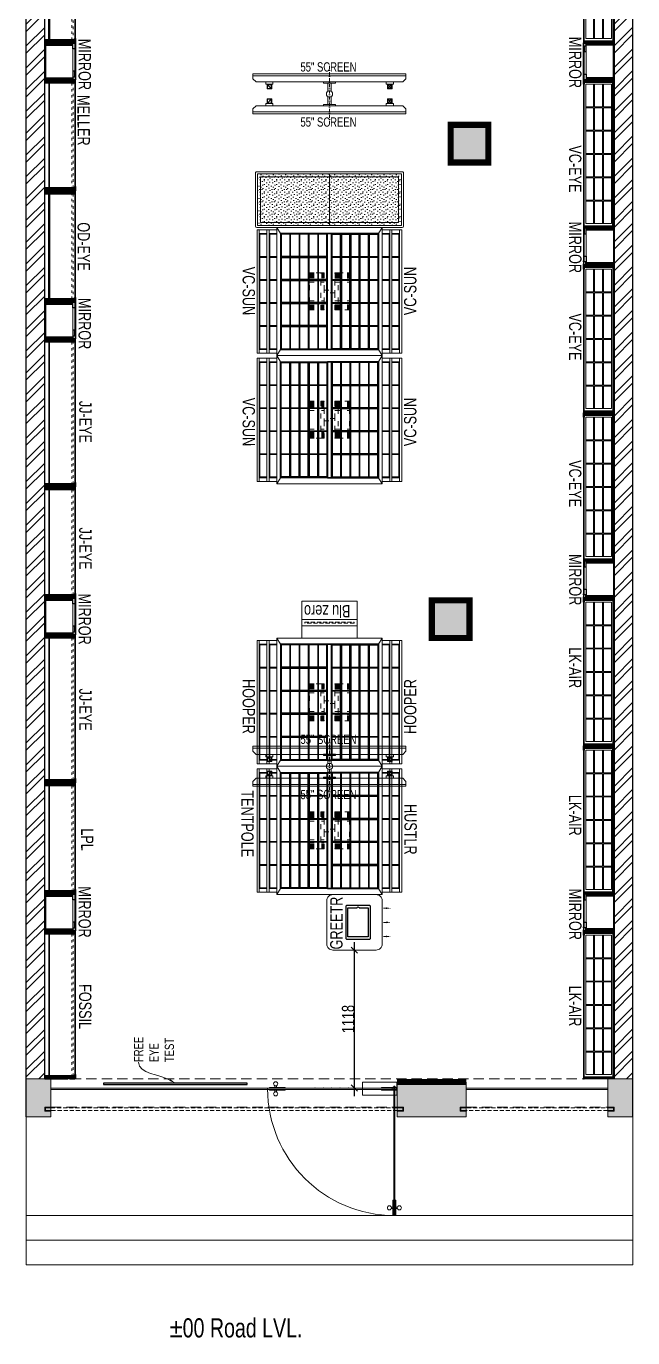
# Model space of a CAD drawing. Header units: feet. Extents: x 9789436 to 9794358, y -6779597 to -6760777.
# Drawn here: x 9789436 to 9794358, y -6779597 to -6768963 of the extents above; entities that cross this region are included whole.
import ezdxf
from ezdxf import colors
from ezdxf.entities.mleader import LeaderData, LeaderLine
from ezdxf.math import Vec2, Vec3

# ---------------------------------------------------------------- set-up
doc = ezdxf.new("R2010")
doc.units = ezdxf.units.FT
doc.header["$LTSCALE"] = 33
doc.header["$MEASUREMENT"] = 0
doc.header["$PDMODE"] = 3
doc.header["$PDSIZE"] = -1
for name, pattern in [('ACAD_ISO03W100', [30, 12, -18]), ('D10_DASHED', [0.75, 0.5, -0.25]), ('DASHDOT2', [0.5, 0.25, -0.125, 0, -0.125]), ('DOT2', [0.125, 0, -0.125]), ('HIDDEN', [9.525, 6.35, -3.175]), ('HIDDEN2', [4.7625, 3.175, -1.5875]), ('HIDDENX2', [0.75, 0.5, -0.25])]:
    doc.linetypes.add(name, pattern=pattern)
for name, color, linetype, lineweight in [('A-COL', 243, 'Continuous', 9), ('A-Glazing', 4, 'Continuous', 20), ('A-shutter', 8, 'Continuous', 18), ('beam', 90, 'Continuous', 9), ('column hatch', 5, 'Continuous', 0), ('Glazing', 141, 'Continuous', 15), ('LENS-DIM', 252, 'Continuous', 5), ('LENS-FURNITURE', 13, 'Continuous', 9), ('LENS-HATCH', 251, 'Continuous', 5), ('LENS-TEXT', 31, 'Continuous', 5), ('LENS_TEXT', 31, 'Continuous', 5), ('LK-EQPMT', 3, 'Continuous', 18), ('LK-FF&E FLOOR', 1, 'Continuous', 9), ('LK-FF&E WALL', 1, 'Continuous', 9), ('LK-IT', 3, 'Continuous', 18), ('LK-MIRROR', 133, 'Continuous', 13), ('LN-ELEVATION-1', 81, 'Continuous', 25), ('LN-ELEVATION-2', 103, 'Continuous', 20), ('LN-ELEVATION-3', 125, 'Continuous', 18), ('LN-ELEVATION-4', 145, 'Continuous', 13), ('LN-ELEVATION-5', 167, 'Continuous', 5), ('LN-HATCH', 251, 'Continuous', 0), ('PLANO-TXT', 252, 'Continuous', 5), ('rolling shutter', 1, 'Continuous', 5), ('services', 220, 'Continuous', 0), ('TEXT', 1, 'Continuous', 0)]:
    doc.layers.add(name, color=color, linetype=linetype, lineweight=lineweight)
doc.layers.add('A-WALL', color=1, linetype='Continuous')
doc.layers.add('S-DIM', color=7, linetype='Continuous')
doc.styles.add('LK TXT', font='GILC____.TTF', dxfattribs={"height": 100})
doc.styles.get("Standard").update_dxf_attribs({"font": 'GILC____.TTF'})
doc.dimstyles.new('100MM', dxfattribs={"dimtxt": 100, "dimasz": 50, "dimexe": 65, "dimexo": 65, "dimtad": 1, "dimdec": 0, "dimtxsty": 'Standard', "dimblk": 'OBLIQUE', "dimcen": 2.5, "dimdle": 65, "dimclrd": 256, "dimclre": 256, "dimclrt": 1, "dimadec": 0, "dimazin": 0, "dimtfac": 1, "dimtdec": 0, "dimtmove": 1, "dimatfit": 3, "dimfxl": 1, "dimlwd": -1, "dimlwe": -1, "dimarcsym": 0})
pattern_1 = [(45, (7858054.0837, 3504049.203), (-4.4901280605, 4.4901280605), [])]
pattern_2 = [(45, (4208834.247, 1706614.74), (-4.4901280605, 4.4901280605), [])]
pattern_3 = [(45, (4209134.247, 1706614.74), (-4.4901280605, 4.4901280605), [])]

# ---------------------------------------------------------------- blocks, each defined once
blk = doc.blocks.new('2 seater bench')
at = {"layer": 'LENS-HATCH', "lineweight": 0}
h = blk.add_hatch(dxfattribs=at)
h.set_pattern_fill('STIP1', color=177, scale=100, angle=270, pattern_type=2)
h.set_pattern_definition([(270, (6617251.08, -170421.61), (100, -2e-13), [0, -100]), (270, (6617235.08, -170433.61), (100, -2e-13), [0, -100]), (270, (6617211.08, -170428.61), (100, -2e-13), [0, -100]), (270, (6617188.08, -170463.61), (100, -2e-13), [0, -100]), (270, (6617224.08, -170460.61), (100, -2e-13), [0, -100]), (270, (6617248.08, -170487.61), (100, -2e-13), [0, -100]), (270, (6617255.08, -170452.61), (100, -2e-13), [0, -100]), (270, (6617214.08, -170494.61), (100, -2e-13), [0, -100]), (270, (6617182.08, -170489.61), (100, -2e-13), [0, -100]), (270, (6617167.08, -170415.61), (100, -2e-13), [0, -100]), (270, (6617187.08, -170433.61), (100, -2e-13), [0, -100]), (270, (6617168.08, -170447.61), (100, -2e-13), [0, -100]), (270, (6617232.08, -170508.61), (100, -2e-13), [0, -100]), (270, (6617207.08, -170476.61), (100, -2e-13), [0, -100]), (270, (6617240.08, -170468.61), (100, -2e-13), [0, -100]), (270, (6617231.08, -170485.61), (100, -2e-13), [0, -100]), (270, (6617204.08, -170449.61), (100, -2e-13), [0, -100]), (270, (6617258.08, -170477.61), (100, -2e-13), [0, -100]), (270, (6617199.08, -170508.61), (100, -2e-13), [0, -100]), (270, (6617169.08, -170505.61), (100, -2e-13), [0, -100])])
h.paths.add_polyline_path([(585, 210), (0, 210), (0, -210), (585, -210)])
h.paths.add_polyline_path([(0, 245), (0, -210)])
h.paths.add_polyline_path([(-585, 210), (0, 210), (0, -210), (-585, -210)])
at = {"layer": 'LN-ELEVATION-2', "ltscale": 0.5}
for points in [[(-585, 210), (0, 210), (0, -210), (-585, -210)], [(585, 210), (0, 210), (0, -210), (585, -210)]]:
    blk.add_lwpolyline(points, close=True, dxfattribs=at)
at = {"layer": 'LN-ELEVATION-5', "ltscale": 0.5}
blk.add_lwpolyline([(590, 225), (-590, 225, 0.414214), (-600, 215), (-600, -215, 0.414214), (-590, -225), (590, -225, 0.414214), (600, -215), (600, 215, 0.414214)], format="xyb", close=True, dxfattribs=at)
blk.add_lwpolyline([(585, 210), (-585, 210), (-585, -210), (585, -210)], close=True, dxfattribs=at)
at = {"layer": 'LN-ELEVATION-5', "linetype": 'HIDDEN2', "ltscale": 11}
blk.add_lwpolyline([(-560, 185), (560, 185), (560, -185), (-560, -185)], close=True, dxfattribs=at)
blk = doc.blocks.new('*U44')
at = {"layer": 'A-shutter', "color": 5, "ltscale": 10}
for points in [[(41040110, -1561539), (41040110, -1561544), (41040065, -1561544), (41040065, -1561564), (41040110, -1561564), (41040110, -1561569), (41040060, -1561569), (41040060, -1561539)], [(41041259, -1561539), (41041259, -1561544), (41041304, -1561544), (41041304, -1561564), (41041259, -1561564), (41041259, -1561569), (41041309, -1561569), (41041309, -1561539)]]:
    blk.add_lwpolyline(points, close=True, dxfattribs=at)
at = {"layer": 'A-shutter', "color": 5, "linetype": 'HIDDENX2', "ltscale": 2}
blk.add_lwpolyline([(41040065, -1561544), (41040065, -1561564), (41041304, -1561564), (41041304, -1561544)], close=True, dxfattribs=at)
blk = doc.blocks.new('*U45')
at = {"layer": 'A-shutter', "color": 5, "ltscale": 10}
for points in [[(41038450, -1561539), (41038450, -1561544), (41038405, -1561544), (41038405, -1561564), (41038450, -1561564), (41038450, -1561569), (41038400, -1561569), (41038400, -1561539)], [(41041259, -1561539), (41041259, -1561544), (41041304, -1561544), (41041304, -1561564), (41041259, -1561564), (41041259, -1561569), (41041309, -1561569), (41041309, -1561539)]]:
    blk.add_lwpolyline(points, close=True, dxfattribs=at)
at = {"layer": 'A-shutter', "color": 5, "linetype": 'HIDDENX2', "ltscale": 2}
blk.add_lwpolyline([(41038405, -1561544), (41038405, -1561564), (41041304, -1561564), (41041304, -1561544)], close=True, dxfattribs=at)
blk = doc.blocks.new('Entrance Door')
at = {"layer": 'Glazing', "ltscale": 111}
blk.add_hatch(color=256, dxfattribs=at).paths.add_polyline_path([(18, -35), (18, -1235), (30, -1235), (30, -35)])
at = {"layer": 'Glazing'}
for p, q in [((30, -54), (18, -66)), ((1118, -31), (1118, -54)), ((1118, -89), (1118, -66)), ((1133, -31), (1133, -54)), ((1133, -89), (1133, -66))]:
    blk.add_line(p, q, dxfattribs=at)
at = {"layer": 'Glazing', "ltscale": 44}
for p, q in [((-5, -1156), (18, -1156)), ((-5, -1171), (18, -1171)), ((53, -1156), (30, -1156)), ((53, -1171), (30, -1171))]:
    blk.add_line(p, q, dxfattribs=at)
at = {"layer": 'Glazing'}
for points in [[(320, -120), (0, -120), (0, 0), (320, 0)], [(0, -54), (142, -54), (142, -47), (0, -47)], [(0, -66), (142, -66), (142, -74), (0, -74)], [(1181, -54), (1038, -54), (1038, -47), (1181, -47)], [(1181, -66), (1038, -66), (1038, -74), (1181, -74)]]:
    blk.add_lwpolyline(points, close=True, dxfattribs=at)
at = {"layer": 'Glazing', "ltscale": 222}
blk.add_lwpolyline([(-2, -66), (1199, -66), (1199, -54), (-2, -54)], close=True, dxfattribs=at)
at = {"layer": 'Glazing', "ltscale": 111}
blk.add_lwpolyline([(18, -35), (18, -1235), (30, -1235), (30, -35)], close=True, dxfattribs=at)
at = {"layer": 'Glazing', "ltscale": 44}
for points in [[(18, -1093), (18, -1235), (10, -1235), (10, -1093)], [(30, -1093), (30, -1235), (37, -1235), (37, -1093)]]:
    blk.add_lwpolyline(points, close=True, dxfattribs=at)
at = {"layer": 'Glazing'}
for centre, radius in [((1125, -14), 19), ((24, -59), 19.8), ((1125, -107), 19)]:
    blk.add_circle(centre, radius, dxfattribs=at)
at = {"layer": 'Glazing', "ltscale": 44}
for centre in [(-22, -1164), (70, -1164)]:
    blk.add_circle(centre, 19, dxfattribs=at)
at = {"layer": 'Glazing', "ltscale": 222}
blk.add_arc((24, -60), 1175, 270, 359.9996, dxfattribs=at)
blk = doc.blocks.new('A$Ca786b161')
at = {"layer": 'column hatch'}
h = blk.add_hatch(color=8, dxfattribs=at)
h.dxf.hatch_style = 1
h.paths.add_polyline_path([(201, -16571), (201, -16418), (0, -16418), (0, -16724), (201, -16724)])
h.paths.add_polyline_path([(3571, -16443), (3010, -16443), (3010, -16724), (3571, -16724)])
h.paths.add_polyline_path([(4922, -16418), (4720, -16418), (4720, -16724), (4922, -16724)])
h.paths.add_polyline_path([(3597, -12537), (3291, -12537), (3291, -12843), (3597, -12843)])
h.paths.add_polyline_path([(3750, -8681), (3444, -8681), (3444, -8988), (3750, -8988)])
h.paths.add_polyline_path([(1605, -6537), (1325, -6537), (1325, -6817), (1605, -6817)])
h.paths.add_polyline_path([(1605, -3907), (1299, -3907), (1299, -4187), (1605, -4187)])
h.paths.add_polyline_path([(3623, 303), (3367, 303), (3367, -26), (3623, -26)])
h.paths.add_polyline_path([(1299, 303), (0, 303), (0, 0), (1299, 0)])
at = {"layer": 'LN-HATCH'}
h = blk.add_hatch(dxfattribs=at)
h.set_pattern_fill('ANSI32', color=256, scale=333, angle=180)
h.set_pattern_definition([(225, (-11186338.3, 5489029.2), (88.2999593, -88.2999593), []), (225, (-11186397.16, 5489029.2), (88.2999593, -88.2999593), [])])
h.paths.add_polyline_path([(4922, 303), (3623, 303), (3623, 102), (4772, 102), (4772, -16418), (4922, -16418)])
h.paths.add_polyline_path([(3367, 303), (1299, 303), (1299, 153), (2039, 153), (3367, 153)])
h.paths.add_polyline_path([(2039, 153), (1889, 153), (1889, 3), (2039, 3)])
h.paths.add_polyline_path([(2039, -747), (1889, -747), (1889, -1050), (150, -1050), (150, -1200), (2039, -1200)])
h.paths.add_polyline_path([(150, 0), (0, 0), (0, -16418), (150, -16418)])
at = {"layer": 'A-COL'}
for p, q in [((201, -16418), (0, -16418)), ((201, -16571), (201, -16418)), ((3571, -16443), (3010, -16443)), ((3010, -16443), (3010, -16724)), ((3571, -16724), (3571, -16443)), ((4720, -16724), (4720, -16418)), ((4720, -16418), (4922, -16418)), ((201, -16571), (201, -16724)), ((201, -16724), (0, -16724)), ((3571, -16724), (3010, -16724)), ((4720, -16724), (4922, -16724))]:
    blk.add_line(p, q, dxfattribs=at)
for points in [[(3444, -8681), (3750, -8681), (3750, -8988), (3444, -8988)], [(3291, -12537), (3597, -12537), (3597, -12843), (3291, -12843)]]:
    blk.add_lwpolyline(points, close=True, dxfattribs=at)
at = {"layer": 'A-Glazing', "elevation": -64313}
for points in [[(201, -16492), (3010, -16492), (3010, -16504), (201, -16504)], [(4720, -16492), (3571, -16492), (3571, -16504), (4720, -16504)]]:
    blk.add_lwpolyline(points, close=True, dxfattribs=at)
at = {"layer": 'A-WALL'}
for p, q in [((4922, -16724), (4922, 303)), ((0, -16724), (0, 0)), ((150, -16418), (150, 0)), ((4772, -16418), (4772, 102))]:
    blk.add_line(p, q, dxfattribs=at)
at = {"layer": 'beam', "linetype": 'HIDDEN', "ltscale": 0.4, "elevation": -64313}
blk.add_lwpolyline([(3010, -16443), (3571, -16443), (3571, -16648), (4720, -16648), (4720, -16418), (201, -16418), (201, -16571), (201, -16648), (3010, -16648)], close=True, dxfattribs=at)
at = {"layer": 'services'}
for p, q in [((0, -17524), (0, -16724)), ((4922, -16724), (4922, -17524)), ((4922, -17524), (0, -17524)), ((0, -17524), (0, -17924)), ((4922, -17524), (4922, -17924)), ((4922, -17724), (0, -17724)), ((4922, -17924), (0, -17924))]:
    blk.add_line(p, q, dxfattribs=at)
at = {"layer": 'A-Glazing', "xscale": -0.8748404702499005, "yscale": 0.8748404702499005, "zscale": 0.8748404702499005, "rotation": 359.9999889093191}
blk.add_blockref('Entrance Door', (3008, -16445, -64313), dxfattribs=at)
at = {"layer": 'rolling shutter'}
blk.add_blockref('*U45', (-41038249, 1544891, -64313), dxfattribs=at)
at = {"layer": 'rolling shutter', "xscale": -1}
blk.add_blockref('*U44', (41044831, 1544891, -64313), dxfattribs=at)
at = {"layer": 'TEXT', "insert": (1163, -18359), "char_height": 155.06, "attachment_point": 1}
blk.add_mtext_dynamic_manual_height_columns('%%P00 Road LVL.  ', width=2209.06, gutter_width=775, heights=[0], dxfattribs=at)
blk = doc.blocks.new('MIRROR')
at = {"layer": 'LN-HATCH', "ltscale": 0.5}
h = blk.add_hatch(dxfattribs=at)
h.set_pattern_fill('ANSI31', color=256, scale=2)
h.set_pattern_definition([(45, (4060433.7416, 1708720.787), (-4.4901280605, 4.4901280605), [])])
h.paths.add_polyline_path([(213, 101), (231, 101), (231, -128), (213, -128)])
h.paths.add_polyline_path([(231, 95), (495, 95), (495, 101), (231, 101)])
h.paths.add_polyline_path([(513, 101), (495, 101), (495, -128), (513, -128)])
at = {"layer": 'Defpoints'}
blk.add_lwpolyline([(513, 101), (213, 101), (213, -149), (513, -149)], close=True, dxfattribs=at)
at = {"layer": 'LN-ELEVATION-1'}
for points in [[(213, 101), (231, 101), (231, -128), (213, -128)], [(231, 95), (495, 95), (495, 101), (231, 101)], [(513, 101), (495, 101), (495, -128), (513, -128)], [(260, -142), (260, -128), (215, -128), (215, -149), (224, -149), (224, -147), (216, -147), (216, -142)], [(443, -142), (443, -128), (488, -128), (488, -149), (479, -149), (479, -147), (486, -147), (486, -142)], [(505, -149), (505, -147), (509, -147), (509, -129), (488, -129), (488, -128), (511, -128), (511, -149)]]:
    blk.add_lwpolyline(points, close=True, dxfattribs=at)
at = {"layer": 'LN-ELEVATION-2', "color": 4, "lineweight": 0}
blk.add_lwpolyline([(216, -142), (486, -142), (486, -147), (216, -147)], close=True, dxfattribs=at)
at = {"layer": 'LN-ELEVATION-2'}
blk.add_lwpolyline([(260, -142), (443, -142), (443, -128), (260, -128)], close=True, dxfattribs=at)
at = {"layer": 'LN-ELEVATION-4', "ltscale": 0.5}
blk.add_line((479, -149), (224, -149), dxfattribs=at)
blk = doc.blocks.new('JJ SH 1200')
at = {"layer": 'LN-HATCH', "ltscale": 0.5}
h = blk.add_hatch(dxfattribs=at)
h.set_pattern_fill('ANSI31', color=256, scale=2)
h.set_pattern_definition([(45, (4097187.331, 1708800.267), (-4.4901280605, 4.4901280605), [])])
h.paths.add_polyline_path([(792, 220), (792, 30), (786, 30), (786, 20), (792, 20), (792, -24), (767, -24), (767, 220)])
h.paths.add_polyline_path([(-383, 180), (767, 180), (767, 186), (-383, 186)])
h.paths.add_polyline_path([(757, -24), (757, -30), (792, -30), (792, -24)])
h.paths.add_polyline_path([(-408, 220), (-408, 30), (-402, 30), (-402, 20), (-408, 20), (-408, -24), (-383, -24), (-383, 220)])
h.paths.add_polyline_path([(-373, -24), (-373, -30), (-408, -30), (-408, -24)])
at = {"layer": 'LN-ELEVATION-1', "ltscale": 0.5}
for points in [[(-408, 220), (-408, 30), (-402, 30), (-402, 20), (-408, 20), (-408, -24), (-383, -24), (-383, 220)], [(792, 220), (792, 30), (786, 30), (786, 20), (792, 20), (792, -24), (767, -24), (767, 220)], [(-383, 180), (767, 180), (767, 186), (-383, 186)], [(-373, -24), (-373, -30), (-408, -30), (-408, -24)], [(757, -24), (757, -30), (792, -30), (792, -24)]]:
    blk.add_lwpolyline(points, close=True, dxfattribs=at)
at = {"layer": 'LN-ELEVATION-3', "ltscale": 0.5}
for p, q in [((767, 220), (-383, 220)), ((757, -24), (-373, -24)), ((-373, -30), (757, -30))]:
    blk.add_line(p, q, dxfattribs=at)
at = {"layer": 'LN-ELEVATION-4', "linetype": 'ACAD_ISO03W100', "ltscale": 0.05}
blk.add_lwpolyline([(767, 0), (-383, 0), (-383, -12), (767, -12)], close=True, dxfattribs=at)
blk = doc.blocks.new('VC HD 1200')
at = {"layer": 'LN-HATCH', "ltscale": 0.5}
h = blk.add_hatch(dxfattribs=at)
h.set_pattern_fill('ANSI31', color=256, scale=2)
h.set_pattern_definition([(45, (3760859.753, 1795248.936), (-4.490128061, 4.490128061), [])])
h.paths.add_polyline_path([(-1200, 250), (-1200, 60), (-1194, 60), (-1194, 50), (-1200, 50), (-1200, 6), (-1182, 6), (-1182, 250)])
h = blk.add_hatch(dxfattribs=at)
h.set_pattern_fill('ANSI31', color=256, scale=2)
h.set_pattern_definition(pattern_1)
h.paths.add_polyline_path([(0, 250), (0, 60), (-6, 60), (-6, 50), (0, 50), (0, 6), (-18, 6), (-18, 250)])
h = blk.add_hatch(dxfattribs=at)
h.set_pattern_fill('ANSI31', color=256, scale=2)
h.set_pattern_definition([(45, (7858047.0837, 3504049.203), (-4.4901280605, 4.4901280605), [])])
h.paths.add_polyline_path([(-1165, 6), (-1165, 0), (-1200, 0), (-1200, 6)])
h = blk.add_hatch(dxfattribs=at)
h.set_pattern_fill('ANSI31', color=256, scale=2)
h.set_pattern_definition(pattern_1)
h.paths.add_polyline_path([(-28, 6), (-28, 0), (0, 0), (0, 6)])
at = {"layer": 'LN-ELEVATION-1', "ltscale": 0.5}
for points in [[(-1200, 250), (-1200, 60), (-1194, 60), (-1194, 50), (-1200, 50), (-1200, 6), (-1182, 6), (-1182, 250)], [(-18, 238), (-1182, 238), (-1182, 244), (-18, 244)], [(0, 250), (0, 60), (-6, 60), (-6, 50), (0, 50), (0, 6), (-18, 6), (-18, 250)], [(-1165, 6), (-1165, 0), (-1200, 0), (-1200, 6)], [(-35, 6), (-35, 0), (0, 0), (0, 6)]]:
    blk.add_lwpolyline(points, close=True, dxfattribs=at)
at = {"layer": 'LN-ELEVATION-3', "ltscale": 0.5}
for p, q in [((-1182, 250), (-18, 250)), ((-1165, 6), (-35, 6)), ((-35, 0), (-1165, 0))]:
    blk.add_line(p, q, dxfattribs=at)
for points in [[(-1165, 226), (-35, 226), (-35, 18), (-1165, 18)], [(-1165, 226), (-983, 226), (-983, 162), (-1165, 162)], [(-975, 226), (-794, 226), (-794, 162), (-975, 162)], [(-786, 226), (-604, 226), (-604, 162), (-786, 162)], [(-596, 226), (-414, 226), (-414, 162), (-596, 162)], [(-406, 226), (-225, 226), (-225, 162), (-406, 162)], [(-217, 226), (-35, 226), (-35, 162), (-217, 162)], [(-1165, 90), (-983, 90), (-983, 154), (-1165, 154)], [(-975, 154), (-794, 154), (-794, 90), (-975, 90)], [(-786, 154), (-604, 154), (-604, 90), (-786, 90)], [(-596, 154), (-414, 154), (-414, 90), (-596, 90)], [(-406, 154), (-225, 154), (-225, 90), (-406, 90)], [(-217, 154), (-35, 154), (-35, 90), (-217, 90)], [(-1165, 82), (-983, 82), (-983, 18), (-1165, 18)], [(-975, 82), (-794, 82), (-794, 18), (-975, 18)], [(-786, 82), (-604, 82), (-604, 18), (-786, 18)], [(-596, 82), (-414, 82), (-414, 18), (-596, 18)], [(-406, 82), (-225, 82), (-225, 18), (-406, 18)], [(-217, 82), (-35, 82), (-35, 18), (-217, 18)]]:
    blk.add_lwpolyline(points, close=True, dxfattribs=at)
blk = doc.blocks.new('ffgd')
at = {"layer": 'LN-ELEVATION-4', "linetype": 'ACAD_ISO03W100', "ltscale": 0.1}
blk.add_lwpolyline([(0, 47), (0, -41), (-20, -41), (-20, 47)], close=True, dxfattribs=at)
at = {"layer": 'LN-ELEVATION-5', "linetype": 'ACAD_ISO03W100', "ltscale": 0.1}
for p, q in [((-160, 166), (-160, 47)), ((-160, 166), (-160, 47)), ((-159, 166), (-159, 47)), ((-159, 166), (-159, 47)), ((-158, 166), (-158, 47)), ((-158, 166), (-158, 47)), ((-157, 166), (-157, 47)), ((-156, 166), (-156, 47)), ((-154, 166), (-154, 47)), ((-151, 166), (-151, 47)), ((-146, 166), (-146, 47)), ((-141, 166), (-141, 47)), ((-135, 166), (-135, 47)), ((-128, 166), (-128, 47)), ((-120, 166), (-120, 47)), ((-111, 166), (-111, 47)), ((-102, 166), (-102, 47)), ((-85, 166), (-85, 47)), ((65, 166), (65, 47)), ((82, 166), (82, 47)), ((91, 166), (91, 47)), ((100, 166), (100, 47)), ((108, 166), (108, 47)), ((115, 166), (115, 47)), ((121, 166), (121, 47)), ((126, 166), (126, 47)), ((131, 166), (131, 47)), ((134, 166), (134, 47)), ((136, 166), (136, 47)), ((137, 166), (137, 47)), ((138, 166), (138, 47)), ((138, 166), (138, 47)), ((139, 166), (139, 47)), ((139, 166), (139, 47)), ((140, 166), (140, 47)), ((140, 166), (140, 47)), ((-160, -41), (-160, -160)), ((-160, -41), (-160, -160)), ((-159, -41), (-159, -160)), ((-159, -41), (-159, -160)), ((-158, -41), (-158, -160)), ((-158, -41), (-158, -160)), ((-157, -41), (-157, -160)), ((-156, -41), (-156, -160)), ((-154, -41), (-154, -160)), ((-151, -41), (-151, -160)), ((-146, -41), (-146, -160)), ((-141, -41), (-141, -160)), ((-135, -41), (-135, -160)), ((-128, -41), (-128, -160)), ((-120, -41), (-120, -160)), ((-111, -41), (-111, -160)), ((-102, -41), (-102, -160)), ((-85, -41), (-85, -160)), ((65, -41), (65, -160)), ((82, -41), (82, -160)), ((91, -41), (91, -160)), ((100, -41), (100, -160)), ((108, -41), (108, -160)), ((115, -41), (115, -160)), ((121, -41), (121, -160)), ((126, -41), (126, -160)), ((131, -41), (131, -160)), ((134, -41), (134, -160)), ((136, -41), (136, -160)), ((137, -41), (137, -160)), ((138, -41), (138, -160)), ((138, -41), (138, -160)), ((139, -41), (139, -160)), ((139, -41), (139, -160)), ((140, -41), (140, -160)), ((140, -41), (140, -160))]:
    blk.add_line(p, q, dxfattribs=at)
for points in [[(140, 73), (140, 166), (-160, 166), (-160, 73)], [(140, -67), (140, -160), (-160, -160), (-160, -67)]]:
    blk.add_lwpolyline(points, dxfattribs=at)
for points in [[(140, 73), (140, 47), (-160, 47), (-160, 73)], [(140, -41), (140, -67), (-160, -67), (-160, -41)]]:
    blk.add_lwpolyline(points, close=True, dxfattribs=at)
blk = doc.blocks.new('EURO 1040 x 1175')
at = {"layer": 'LN-ELEVATION-1'}
for points in [[(-470, -327), (470, -327), (470, 468), (-470, 468)], [(-470, 85), (470, 85), (470, 468), (-470, 468)], [(-283, 85), (-277, 85), (-277, 468), (-283, 468)], [(-96, 85), (-90, 85), (-90, 468), (-96, 468)], [(90, 85), (96, 85), (96, 468), (90, 468)], [(277, 85), (283, 85), (283, 468), (277, 468)], [(-470, 387), (-283, 387), (-283, 393), (-470, 393)], [(-277, 387), (-96, 387), (-96, 393), (-277, 393)], [(-90, 387), (90, 387), (90, 393), (-90, 393)], [(96, 387), (277, 387), (277, 393), (96, 393)], [(283, 387), (470, 387), (470, 393), (283, 393)], [(-470, 311), (-283, 311), (-283, 317), (-470, 317)], [(-470, 236), (-283, 236), (-283, 242), (-470, 242)], [(-277, 311), (-96, 311), (-96, 317), (-277, 317)], [(-277, 236), (-96, 236), (-96, 242), (-277, 242)], [(-90, 311), (90, 311), (90, 317), (-90, 317)], [(-90, 236), (90, 236), (90, 242), (-90, 242)], [(96, 311), (277, 311), (277, 317), (96, 317)], [(96, 236), (277, 236), (277, 242), (96, 242)], [(283, 311), (470, 311), (470, 317), (283, 317)], [(283, 236), (470, 236), (470, 242), (283, 242)], [(-470, 160), (-283, 160), (-283, 166), (-470, 166)], [(-277, 160), (-96, 160), (-96, 166), (-277, 166)], [(-90, 160), (90, 160), (90, 166), (-90, 166)], [(96, 160), (277, 160), (277, 166), (96, 166)], [(283, 160), (470, 160), (470, 166), (283, 166)], [(-470, 85), (470, 85), (470, 55), (-470, 55)], [(-470, 55), (470, 55), (470, -327), (-470, -327)], [(-283, 55), (-277, 55), (-277, -327), (-283, -327)], [(-96, 55), (-90, 55), (-90, -327), (-96, -327)], [(90, 55), (96, 55), (96, -327), (90, -327)], [(277, 55), (283, 55), (283, -327), (277, -327)], [(-470, -20), (-283, -20), (-283, -26), (-470, -26)], [(-470, -96), (-283, -96), (-283, -102), (-470, -102)], [(-277, -20), (-96, -20), (-96, -26), (-277, -26)], [(-277, -96), (-96, -96), (-96, -102), (-277, -102)], [(-90, -20), (90, -20), (90, -26), (-90, -26)], [(-90, -96), (90, -96), (90, -102), (-90, -102)], [(96, -20), (277, -20), (277, -26), (96, -26)], [(96, -96), (277, -96), (277, -102), (96, -102)], [(283, -20), (470, -20), (470, -26), (283, -26)], [(283, -96), (470, -96), (470, -102), (283, -102)], [(-470, -171), (-283, -171), (-283, -177), (-470, -177)], [(-277, -171), (-96, -171), (-96, -177), (-277, -177)], [(-90, -171), (90, -171), (90, -177), (-90, -177)], [(96, -171), (277, -171), (277, -177), (96, -177)], [(283, -171), (470, -171), (470, -177), (283, -177)], [(-470, -246), (-283, -246), (-283, -252), (-470, -252)], [(-277, -246), (-96, -246), (-96, -252), (-277, -252)], [(-90, -246), (90, -246), (90, -252), (-90, -252)], [(96, -246), (277, -246), (277, -252), (96, -252)], [(283, -246), (470, -246), (470, -252), (283, -252)]]:
    blk.add_lwpolyline(points, close=True, dxfattribs=at)
for points in [[(-283, 462), (-464, 462), (-464, 317)], [(-96, 462), (-277, 462)], [(90, 462), (-90, 462)], [(277, 462), (96, 462)], [(464, 317), (464, 462), (283, 462)], [(-464, 311), (-464, 242)], [(-464, 236), (-464, 166)], [(464, 242), (464, 311)], [(464, 166), (464, 236)], [(-464, 160), (-464, 91), (-283, 91)], [(283, 91), (464, 91), (464, 160)], [(-464, -20), (-464, 49), (-283, 49)], [(-277, 91), (-96, 91)], [(-277, 49), (-96, 49)], [(-90, 91), (90, 91)], [(-90, 49), (90, 49)], [(96, 91), (277, 91)], [(96, 49), (277, 49)], [(283, 49), (464, 49), (464, -20)], [(-464, -96), (-464, -26)], [(-464, -171), (-464, -102)], [(464, -26), (464, -96)], [(464, -102), (464, -171)], [(-283, -321), (-464, -321), (-464, -177)], [(464, -177), (464, -321), (283, -321)], [(-96, -321), (-277, -321)], [(90, -321), (-90, -321)], [(277, -321), (96, -321)]]:
    blk.add_lwpolyline(points, dxfattribs=at)
at = {"layer": 'LN-ELEVATION-2'}
blk.add_lwpolyline([(-520, -357), (520, -357), (520, 498), (-520, 498)], close=True, dxfattribs=at)
for points in [[(-470, 468), (-520, 498)], [(470, 468), (520, 498)], [(-470, -327), (-520, -357)], [(470, -327), (520, -357)]]:
    blk.add_lwpolyline(points, dxfattribs=at)
at = {"layer": 'LN-ELEVATION-3'}
for points in [[(-500, 560), (500, 560), (500, 578), (-500, 578)], [(-500, 498), (-470, 498), (-470, 560), (-500, 560)], [(470, 498), (500, 498), (500, 560), (470, 560)], [(-500, -357), (-470, -357), (-470, -419), (-500, -419)], [(-500, -419), (500, -419), (500, -437), (-500, -437)], [(470, -357), (500, -357), (500, -419), (470, -419)]]:
    blk.add_lwpolyline(points, close=True, dxfattribs=at)
at = {"layer": 'LN-ELEVATION-4'}
for points in [[(-500, 640), (500, 640), (500, 658), (-500, 658)], [(-500, 578), (-470, 578), (-470, 640), (-500, 640)], [(470, 578), (500, 578), (500, 640), (470, 640)], [(-470, 498), (-464, 498), (-464, 560), (-470, 560)], [(-464, 554), (-283, 554), (-283, 560), (-464, 560)], [(-283, 498), (-277, 498), (-277, 560), (-283, 560)], [(-277, 554), (-96, 554), (-96, 560), (-277, 560)], [(-96, 498), (-90, 498), (-90, 560), (-96, 560)], [(-90, 554), (90, 554), (90, 560), (-90, 560)], [(90, 498), (96, 498), (96, 560), (90, 560)], [(96, 554), (277, 554), (277, 560), (96, 560)], [(277, 498), (283, 498), (283, 560), (277, 560)], [(283, 554), (464, 554), (464, 560), (283, 560)], [(464, 498), (470, 498), (470, 560), (464, 560)], [(-470, -357), (-464, -357), (-464, -419), (-470, -419)], [(-464, -413), (-283, -413), (-283, -419), (-464, -419)], [(-283, -357), (-277, -357), (-277, -419), (-283, -419)], [(-277, -413), (-96, -413), (-96, -419), (-277, -419)], [(-96, -357), (-90, -357), (-90, -419), (-96, -419)], [(-90, -413), (90, -413), (90, -419), (-90, -419)], [(90, -357), (96, -357), (96, -419), (90, -419)], [(96, -413), (277, -413), (277, -419), (96, -419)], [(277, -357), (283, -357), (283, -419), (277, -419)], [(283, -413), (464, -413), (464, -419), (283, -419)], [(464, -357), (470, -357), (470, -419), (464, -419)], [(-500, -437), (-470, -437), (-470, -499), (-500, -499)], [(-500, -499), (500, -499), (500, -517), (-500, -517)], [(470, -437), (500, -437), (500, -499), (470, -499)]]:
    blk.add_lwpolyline(points, close=True, dxfattribs=at)
at = {"layer": 'LN-ELEVATION-5'}
for points in [[(-470, 578), (-464, 578), (-464, 640), (-470, 640)], [(-464, 634), (-283, 634), (-283, 640), (-464, 640)], [(-283, 578), (-277, 578), (-277, 640), (-283, 640)], [(-277, 634), (-96, 634), (-96, 640), (-277, 640)], [(-96, 578), (-90, 578), (-90, 640), (-96, 640)], [(-90, 634), (90, 634), (90, 640), (-90, 640)], [(90, 578), (96, 578), (96, 640), (90, 640)], [(96, 634), (277, 634), (277, 640), (96, 640)], [(277, 578), (283, 578), (283, 640), (277, 640)], [(283, 634), (464, 634), (464, 640), (283, 640)], [(464, 578), (470, 578), (470, 640), (464, 640)], [(-470, -437), (-464, -437), (-464, -499), (-470, -499)], [(-464, -493), (-283, -493), (-283, -499), (-464, -499)], [(-283, -437), (-277, -437), (-277, -499), (-283, -499)], [(-277, -493), (-96, -493), (-96, -499), (-277, -499)], [(-96, -437), (-90, -437), (-90, -499), (-96, -499)], [(-90, -493), (90, -493), (90, -499), (-90, -499)], [(90, -437), (96, -437), (96, -499), (90, -499)], [(96, -493), (277, -493), (277, -499), (96, -499)], [(277, -437), (283, -437), (283, -499), (277, -499)], [(283, -493), (464, -493), (464, -499), (283, -499)], [(464, -437), (470, -437), (470, -499), (464, -499)]]:
    blk.add_lwpolyline(points, close=True, dxfattribs=at)
at = {"layer": 'LENS-DIM'}
blk.add_blockref('ffgd', (10, 67), dxfattribs=at)
blk = doc.blocks.new('GREETR 450x450')
at = {"layer": 'LN-ELEVATION-1', "linetype": 'ByBlock', "lineweight": -2}
for p, q in [((481, 340), (461, 340)), ((481, 225), (461, 225)), ((481, 110), (461, 110))]:
    blk.add_line(p, q, dxfattribs=at)
at = {"layer": 'LN-ELEVATION-1'}
for points in [[(356, 98), (356, 352, 0.414214), (346, 362), (164, 362, 0.414214), (154, 352), (154, 98, 0.414214), (164, 88), (346, 88, 0.414214)], [(264, 343), (336, 343), (336, 108), (172, 108), (172, 343), (245, 343, 0.327538), (247, 344, -0.733799), (262, 344, 0.327538)]]:
    blk.add_lwpolyline(points, format="xyb", close=True, dxfattribs=at)
at = {"layer": 'LN-ELEVATION-1', "linetype": 'ByBlock', "lineweight": -2}
for points in [[(481, 346), (481, 333), (521, 340)], [(481, 232), (481, 218), (521, 225)], [(481, 117), (481, 104), (521, 110)]]:
    blk.add_solid(points, dxfattribs=at)
at = {"layer": 'LN-ELEVATION-2'}
blk.add_lwpolyline([(50, 0), (400, 0, 0.414214), (450, 50), (450, 400, 0.414214), (400, 450), (50, 450, 0.414214), (0, 400), (0, 50, 0.414214)], format="xyb", close=True, dxfattribs=at)
at = {"layer": 'LENS-TEXT', "color": 0, "linetype": 'Continuous', "ltscale": 3, "insert": (79, 219), "char_height": 100, "attachment_point": 5, "rotation": 90, "style": 'LK TXT'}
blk.add_mtext_dynamic_manual_height_columns('GREETR', width=353.06, gutter_width=0.5, heights=[0], dxfattribs=at)
blk = doc.blocks.new('JJ SH 900')
at = {"layer": 'LN-HATCH', "ltscale": 0.5}
h = blk.add_hatch(dxfattribs=at)
h.set_pattern_fill('ANSI31', color=256, scale=50)
h.paths.add_polyline_path([(-912, 0), (-912, -190), (-906, -190), (-906, -200), (-912, -200), (-912, -244), (-887, -244), (-887, 0)])
h = blk.add_hatch(dxfattribs=at)
h.set_pattern_fill('ANSI31', color=256, scale=2)
h.set_pattern_definition(pattern_2)
h.paths.add_polyline_path([(-12, 0), (-12, -190), (-18, -190), (-18, -200), (-12, -200), (-12, -244), (-37, -244), (-37, 0)])
h = blk.add_hatch(dxfattribs=at)
h.set_pattern_fill('ANSI31', color=256, scale=2)
h.set_pattern_definition(pattern_3)
h.paths.add_polyline_path([(-37, -40), (-887, -40), (-887, -34), (-37, -34)])
h = blk.add_hatch(dxfattribs=at)
h.set_pattern_fill('ANSI31', color=256, scale=2)
h.set_pattern_definition(pattern_3)
h.paths.add_polyline_path([(-877, -244), (-877, -250), (-912, -250), (-912, -244)])
h = blk.add_hatch(dxfattribs=at)
h.set_pattern_fill('ANSI31', color=256, scale=2)
h.set_pattern_definition(pattern_2)
h.paths.add_polyline_path([(-47, -244), (-47, -250), (-12, -250), (-12, -244)])
at = {"layer": 'LN-ELEVATION-1', "ltscale": 0.5}
for points in [[(-912, 0), (-912, -190), (-906, -190), (-906, -200), (-912, -200), (-912, -244), (-887, -244), (-887, 0)], [(-12, 0), (-12, -190), (-18, -190), (-18, -200), (-12, -200), (-12, -244), (-37, -244), (-37, 0)], [(-37, -40), (-887, -40), (-887, -34), (-37, -34)], [(-877, -244), (-877, -250), (-912, -250), (-912, -244)], [(-47, -244), (-47, -250), (-12, -250), (-12, -244)]]:
    blk.add_lwpolyline(points, close=True, dxfattribs=at)
at = {"layer": 'LN-ELEVATION-3', "ltscale": 0.5}
for p, q in [((-887, 0), (-37, 0)), ((-877, -244), (-47, -244)), ((-47, -250), (-877, -250))]:
    blk.add_line(p, q, dxfattribs=at)
at = {"layer": 'LN-ELEVATION-4', "linetype": 'ACAD_ISO03W100', "ltscale": 0.05}
blk.add_lwpolyline([(-887, -220), (-37, -220), (-37, -232), (-887, -232)], close=True, dxfattribs=at)
blk = doc.blocks.new('55INCH')
at = {"layer": 'LK-EQPMT', "ltscale": 12}
for p, q in [((2111559, 1135690), (2111583, 1135690)), ((2111583, 1135690), (2111608, 1135666)), ((2111608, 1134474), (2111608, 1135666)), ((2111608, 1135588), (2111627, 1135588)), ((2111627, 1135529), (2111608, 1135529)), ((2111627, 1135588), (2111627, 1135529)), ((2111627, 1134611), (2111608, 1134611)), ((2111627, 1134611), (2111627, 1134552)), ((2111583, 1134449), (2111608, 1134474)), ((2111608, 1134552), (2111627, 1134552)), ((2111559, 1134449), (2111583, 1134449))]:
    blk.add_line(p, q, dxfattribs=at)
at = {"layer": 'LK-EQPMT'}
for p, q in [((2111662, 1135543), (2111631, 1135574)), ((2111662, 1135574), (2111631, 1135543)), ((2111662, 1134597), (2111631, 1134566))]:
    blk.add_line(p, q, dxfattribs=at)
at = {"layer": 'LK-EQPMT', "ltscale": 12}
blk.add_lwpolyline([(2111543, 1135690), (2111559, 1135690), (2111559, 1134449), (2111543, 1134449)], close=True, dxfattribs=at)
at = {"layer": 'LK-EQPMT'}
for points in [[(2111627, 1135578), (2111627, 1135540), (2111665, 1135540), (2111665, 1135578)], [(2111631, 1135574), (2111631, 1135543), (2111662, 1135543), (2111662, 1135574)], [(2111627, 1134563), (2111627, 1134601), (2111665, 1134601), (2111665, 1134563)], [(2111631, 1134566), (2111631, 1134597), (2111662, 1134597), (2111662, 1134566)]]:
    blk.add_lwpolyline(points, close=True, dxfattribs=at)
blk = doc.blocks.new('_Oblique')
at = {"color": 0, "lineweight": -2}
blk.add_line((-0.5, -0.5), (0.5, 0.5), dxfattribs=at)
blk = doc.blocks.new('*D47')
at = {"layer": 'Defpoints', "color": 0}
for p in [(9792025, -6776454), (9792099, -6776454), (9791710, -6777572, -64313)]:
    blk.add_point(p, dxfattribs=at)
at = {"layer": 'S-DIM', "linetype": 'DOT2'}
for p, q in [((9792090, -6776454), (9792164, -6776454)), ((9791775, -6777572), (9792164, -6777572))]:
    blk.add_line(p, q, dxfattribs=at)
at = {"layer": 'S-DIM'}
blk.add_line((9792099, -6777637), (9792099, -6776389), dxfattribs=at)
at = {"layer": 'S-DIM', "xscale": 50, "yscale": 50, "zscale": 50}
for p, rotation in [((9792099, -6776454), 90), ((9792099, -6777572), 270)]:
    blk.add_blockref('_Oblique', p, dxfattribs=dict(at, rotation=rotation))
at = {"layer": 'S-DIM', "color": 1, "insert": (9792048, -6777013), "char_height": 100, "attachment_point": 5, "rotation": 90}
blk.add_mtext('1118', dxfattribs=at)
blk = doc.blocks.new('BLUE ZERO')
at = {"layer": 'LENS-FURNITURE', "ltscale": 0.5}
for points in [[(86207, 120883), (86207, 120433), (85907, 120433), (85907, 120883)], [(86107, 120883), (86107, 120433), (86057, 120433), (86057, 120883)]]:
    blk.add_lwpolyline(points, close=True, dxfattribs=at)
at = {"layer": 'LENS-FURNITURE', "linetype": 'D10_DASHED', "ltscale": 2}
blk.add_lwpolyline([(86086, 120858), (86086, 120458), (86078, 120458), (86078, 120858)], close=True, dxfattribs=at)

msp = doc.modelspace()

# ---------------------------------------------------------------- linework, layer by layer
msp.add_lwpolyline([(9791230.1, -6777532.2), (9790062.1, -6777532.2), (9790062.1, -6777544.2), (9791230.1, -6777544.2)], close=True)
at = {"layer": 'LK-IT', "color": 1, "linetype": 'DASHDOT2', "ltscale": 3}
for p, q in [((9791896.9, -6769755.9), (9791896.9, -6769266.9)), ((9791896.9, -6775208.3), (9791896.9, -6774719.3))]:
    msp.add_line(p, q, dxfattribs=at)
at = {"layer": 'LK-IT'}
for points in [[(9791946.9, -6769414), (9791846.9, -6769414), (9791846.9, -6769424), (9791946.9, -6769424)], [(9791946.9, -6769608.8), (9791846.9, -6769608.8), (9791846.9, -6769598.8), (9791946.9, -6769598.8)], [(9791946.9, -6774866.4), (9791846.9, -6774866.4), (9791846.9, -6774876.4), (9791946.9, -6774876.4)], [(9791946.9, -6775061.3), (9791846.9, -6775061.3), (9791846.9, -6775051.3), (9791946.9, -6775051.3)]]:
    msp.add_lwpolyline(points, close=True, dxfattribs=at)
for points in [[(9791909.4, -6769489.7), (9791909.4, -6769424), (9791884.4, -6769424), (9791884.4, -6769489.7, -0.2679492), (9791909.4, -6769489.7, 1)], [(9791909.4, -6769533), (9791909.4, -6769598.8), (9791884.4, -6769598.8), (9791884.4, -6769533, 0.2679492), (9791909.4, -6769533, -1)], [(9791909.4, -6774942.2), (9791909.4, -6774876.4), (9791884.4, -6774876.4), (9791884.4, -6774942.2, -0.2679492), (9791909.4, -6774942.2, 1)], [(9791909.4, -6774985.5), (9791909.4, -6775051.3), (9791884.4, -6775051.3), (9791884.4, -6774985.5, 0.2679492), (9791909.4, -6774985.5, -1)]]:
    msp.add_lwpolyline(points, format="xyb", dxfattribs=at)
at = {"layer": 'LK-IT', "color": 1}
for centre in [(9791896.9, -6769511.4), (9791896.9, -6774963.8)]:
    msp.add_circle(centre, 25, dxfattribs=at)
at = {"layer": 'LK-MIRROR', "linetype": 'ACAD_ISO03W100', "ltscale": 0.05, "const_width": 50}
for points in [[(9793186.3, -6770068.3), (9792879.9, -6770068.3), (9792879.9, -6769761.9), (9793186.3, -6769761.9)], [(9793033.1, -6773923.8), (9792726.7, -6773923.8), (9792726.7, -6773617.4), (9793033.1, -6773617.4)]]:
    msp.add_lwpolyline(points, close=True, dxfattribs=at)
msp.add_lwpolyline([(9793007.6, -6777524), (9792445.9, -6777524)], dxfattribs=at)

# ---------------------------------------------------------------- block references
at = {"layer": 'LENS-DIM', "color": 2}
msp.add_blockref('A$Ca786b161', (9789436.1, -6761080.6), dxfattribs=at)
at = {"layer": 'LK-FF&E FLOOR'}
for name, p in [('2 seater bench', (9791896.9, -6770368.8)), ('GREETR 450x450', (9791874.4, -6776453.8))]:
    msp.add_blockref(name, p, dxfattribs=at)
for name, p, rotation in [('EURO 1040 x 1175', (9791967, -6771113.8), 90.00000000000003), ('BLUE ZERO', (9671238.5, -6687717.1), 270), ('EURO 1040 x 1175', (9791967, -6774443.8), 90)]:
    msp.add_blockref(name, p, dxfattribs=dict(at, rotation=rotation))
at = {"layer": 'LK-FF&E FLOOR', "xscale": -1, "rotation": 90}
for p in [(9791967, -6772153.8), (9791967, -6775483.8)]:
    msp.add_blockref('EURO 1040 x 1175', p, dxfattribs=at)
at = {"layer": 'LK-FF&E WALL', "xscale": -1}
for name, p, rotation in [('VC HD 1200', (9793957.7, -6767898.5), 270), ('MIRROR', (9789687.5, -6768885.6), 90), ('MIRROR', (9794106.3, -6769611.5), 270), ('JJ SH 900', (9789586.1, -6770310.3), 90), ('VC HD 1200', (9793957.7, -6770898.5), 270), ('MIRROR', (9789687.5, -6770985.6), 90), ('JJ SH 900', (9789586.1, -6773610.3), 90), ('MIRROR', (9789687.5, -6773385.6), 90), ('VC HD 1200', (9793957.7, -6773598.5), 270), ('JJ SH 900', (9789586.1, -6776010.3), 90), ('MIRROR', (9789687.5, -6775785.6), 90), ('VC HD 1200', (9793957.7, -6776298.5), 270)]:
    msp.add_blockref(name, p, dxfattribs=dict(at, rotation=rotation))
at = {"layer": 'LK-FF&E WALL'}
for name, p, rotation in [('JJ SH 900', (9789586.1, -6768186.7), 90), ('VC HD 1200', (9793957.7, -6770598.5), 270), ('JJ SH 900', (9789586.1, -6770286.7), 90), ('MIRROR', (9794106.3, -6770385.6), 270), ('JJ SH 1200', (9789806.1, -6772290.6), 90.00000000000003), ('VC HD 1200', (9793957.7, -6773298.5), 270), ('MIRROR', (9794106.3, -6773085.6), 270), ('JJ SH 1200', (9789806.1, -6774690.6), 90.00000000000003), ('VC HD 1200', (9793957.7, -6775998.5), 270), ('MIRROR', (9794106.3, -6775785.6), 270), ('JJ SH 1200', (9789806.1, -6777090.6), 90.00000000000003)]:
    msp.add_blockref(name, p, dxfattribs=dict(at, rotation=rotation))
at = {"layer": 'LK-IT', "rotation": 270}
for p in [(8656827, -4657806.3), (8656827, -4663258.7)]:
    msp.add_blockref('55INCH', p, dxfattribs=at)
at = {"layer": 'LK-IT', "xscale": -1, "rotation": 270}
for p in [(8656827, -8881216.5), (8656827, -8886668.9)]:
    msp.add_blockref('55INCH', p, dxfattribs=at)

# ---------------------------------------------------------------- texts
at = {"layer": 'LENS-TEXT', "color": 0, "linetype": 'Continuous', "ltscale": 3, "char_height": 75, "width": 783.964, "attachment_point": 5, "style": 'LK TXT'}
for insert in [(9791888.4, -6769293.2), (9791888.4, -6769740.2), (9791888.4, -6774745.6), (9791888.4, -6775192.6)]:
    msp.add_mtext('\\pt225;55" SCREEN', dxfattribs=dict(at, insert=insert))
at = {"layer": 'LENS_TEXT', "linetype": 'Continuous', "ltscale": 3, "char_height": 100, "width": 324.474, "attachment_point": 5, "rotation": 270.09855, "style": 'LK TXT'}
for insert in [(9789910, -6769272.5), (9793890.5, -6769256.1), (9793890.5, -6770756), (9789910, -6771374.4), (9793890.5, -6773450.8), (9789910, -6773770.2), (9789910, -6776145.2), (9793890.5, -6776163.8)]:
    msp.add_mtext('{\\C7;MIRROR}', dxfattribs=dict(at, insert=insert))
at = {"layer": 'PLANO-TXT', "linetype": 'Continuous', "ltscale": 3, "char_height": 100, "attachment_point": 5, "style": 'LK TXT'}
for s, insert, width, rotation in [('MELLER', (9789902.2, -6769726.1), 271.785, 270.09855), ('VC-EYE', (9793890, -6770120), 271.785, 270.09855), ('OD-EYE', (9789902.2, -6770749.4), 271.785, 270.09855), ('VC-SUN', (9791241.3, -6771109.6), 271.785, 270.09855), ('VC-SUN', (9792552.5, -6771109.6), 271.785, 89.90145), ('VC-EYE', (9793890, -6771482.8), 271.785, 270.09855), ('JJ-EYE', (9789915.6, -6772171.1), 271.785, 270.09855), ('VC-SUN', (9791241.3, -6772171.8), 271.785, 270.09855), ('VC-SUN', (9792552.5, -6772171.8), 271.785, 89.90145), ('VC-EYE', (9793890, -6772671.8), 271.785, 270.09855), ('JJ-EYE', (9789915.6, -6773198.1), 271.785, 270.09855), ('\\pt800;Blu zero', (9791878.2, -6773706.3), 510.552, 180), ('LK-AIR', (9793890, -6774164.6), 271.785, 270.09855), ('JJ-EYE', (9789915.6, -6774504), 271.785, 270.09855), ('HOOPER', (9791241.3, -6774478.6), 271.785, 270.09855), ('HOOPER', (9792552.5, -6774478.6), 271.785, 89.90145), ('TENTPOLE', (9791230.5, -6775429.4), 271.785, 270.09855), ('HUSTLR', (9792554.1, -6775474.8), 271.785, 270.09855), ('LK-AIR', (9793890, -6775360.8), 271.785, 270.09855), ('LPL', (9789931.9, -6775557.7), 271.785, 270.09855), ('FOSSIL', (9789914.1, -6776912.1), 271.785, 270.09855), ('LK-AIR', (9793890, -6776907.5), 271.785, 270.09855)]:
    msp.add_mtext(s, dxfattribs=dict(at, insert=insert, width=width, rotation=rotation))

# ---------------------------------------------------------------- dimensions: what is measured, and where the dimension line sits
at = {"layer": 'S-DIM'}
dim = msp.add_linear_dim(base=(9792099.3633, -6776453.8402), p1=(9791710.1892, -6777572.3062, -64313.2227), p2=(9792024.6939, -6776453.8402), angle=90, dimstyle='100MM', dxfattribs=at)
dim.commit()
dim.dimension.update_dxf_attribs({"geometry": '*D47', "text_midpoint": (9792047.6118, -6777013.0732)})

# ---------------------------------------------------------------- leaders
at = {"layer": 'LENS_TEXT', "color": 1, "linetype": 'Continuous', "ltscale": 3}
ml = msp.add_multileader_mtext('Standard', dxfattribs=at)
ml.set_content('{\\C256;FREE EYE TEST}', color=1)
ml.set_leader_properties(color=256, linetype='ByLayer', lineweight=-1)
ml.build(insert=Vec2(0, 0))
ml.multileader.update_dxf_attribs({"leader_type": 2, "dogleg_length": 0.36, "arrow_head_size": 50})
ctx = ml.context
ctx.base_point, ctx.char_height, ctx.arrow_head_size, ctx.landing_gap_size, ctx.plane_origin, ctx.plane_x_axis, ctx.plane_y_axis = Vec3(9790348.3, -6777362), 75, 50, 0.09, Vec3(9788985.9, -6778639.8), Vec3(0, 1), Vec3(-1, 0)
notes = []
notes.append((ctx, [(0, (1, 1, 0), (9790348.3, -6777362.4), (0, 1), 0.36, [(1, [(9790646.1, -6777532.2)], 0, [])])]))
ctx.mtext.insert, ctx.mtext.text_direction, ctx.mtext.rotation, ctx.mtext.width, ctx.mtext.flow_direction = Vec3(9790310.3, -6777361.9), Vec3(0, 1), 1.5707963, 354.238, 5
for ctx, leaders in notes:
    for number, flags, end, landing, length, lines in leaders:
        leader = LeaderData()
        leader.index, (leader.has_last_leader_line, leader.has_dogleg_vector, leader.attachment_direction) = number, flags
        leader.last_leader_point, leader.dogleg_vector, leader.dogleg_length = Vec3(end), Vec3(landing), length
        for number, points, colour, breaks in lines:
            line = LeaderLine()
            line.index, line.vertices, line.color, line.breaks = number, Vec3.list(points), colors.encode_raw_color(colour), breaks
            leader.lines.append(line)
        ctx.leaders.append(leader)

doc.saveas('drawing.dxf')
